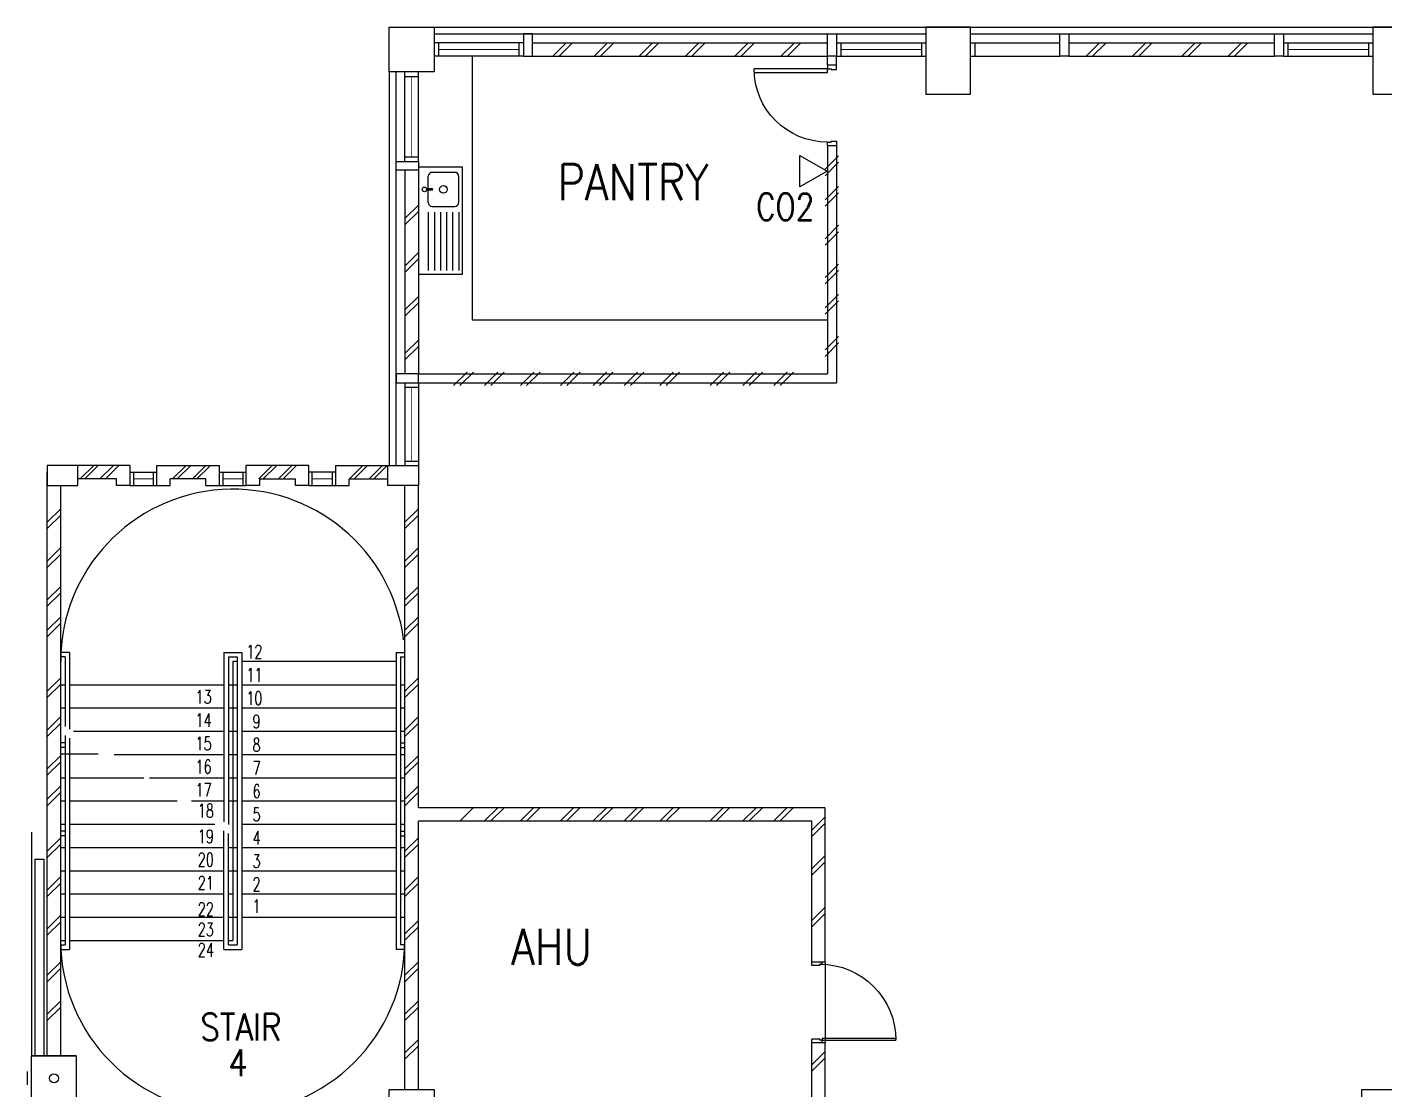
# Model space of a CAD drawing. Header units: feet. Extents: x 1670660 to 1747348, y -842699 to -759674.
# Drawn here: x 1670660 to 1685844, y -776553 to -764674 of the extents above; entities that cross this region are included whole.
import ezdxf
from ezdxf.enums import TextEntityAlignment as Align

# ---------------------------------------------------------------- set-up
doc = ezdxf.new("R2010")
doc.units = ezdxf.units.FT
doc.header["$LTSCALE"] = 13
doc.header["$MEASUREMENT"] = 0
doc.layers.get('0').update_dxf_attribs({"linetype": 'CONTINUOUS'})
for name, color, linetype in [('-FF', 240, 'CONTINUOUS'), ('BTH-FX', 5, 'CONTINUOUS'), ('COL', 3, 'CONTINUOUS'), ('DR', 7, 'CONTINUOUS'), ('extension', 1, 'CONTINUOUS'), ('H', 1, 'CONTINUOUS'), ('hatch', 7, 'CONTINUOUS'), ('LINE', 7, 'CONTINUOUS'), ('partition', 7, 'CONTINUOUS'), ('PL', 5, 'CONTINUOUS'), ('RWDP', 145, 'CONTINUOUS'), ('stair', 7, 'CONTINUOUS'), ('T50', 4, 'CONTINUOUS'), ('WALL', 2, 'CONTINUOUS'), ('WIN', 5, 'CONTINUOUS')]:
    doc.layers.add(name, color=color, linetype=linetype)
doc.styles.add('ROMANS', font='romans')

# ---------------------------------------------------------------- blocks, each defined once
blk = doc.blocks.new('SINK-SGL')
at = {"layer": 'BTH-FX', "color": 7}
for p, q in [((0, 493), (0, 0)), ((1200, 493), (1200, 0)), ((695, 382), (42, 382)), ((695, 314), (42, 314)), ((758, 340), (758, 85)), ((801, 382), (940, 382)), ((940, 340), (940, 401)), ((957, 340), (957, 401)), ((957, 382), (1097, 382)), ((1140, 340), (1140, 85)), ((695, 246), (42, 246)), ((695, 178), (42, 178)), ((0, 0), (1200, 0)), ((695, 110), (42, 110)), ((695, 42), (42, 42)), ((801, 42), (1097, 42))]:
    blk.add_line(p, q, dxfattribs=at)
for centre, radius in [((949, 425), 25.5), ((949, 213), 42.5)]:
    blk.add_circle(centre, radius, dxfattribs=at)
for centre, radius, start, end in [((801, 340), 42.5, 90, 180), ((949, 340), 8.5, 180, 0), ((1097, 340), 42.5, 0, 90), ((801, 85), 42.5, 180, 270), ((1097, 85), 42.5, 270, 0)]:
    blk.add_arc(centre, radius, start, end, dxfattribs=at)
blk = doc.blocks.new('d900-1b1')
at = {"layer": 'DR'}
for p, q in [((40, 100), (40, 920)), ((80, 919), (80, 100)), ((0, 0), (0, 100)), ((0, 100), (40, 100)), ((50, 0), (0, 0)), ((80, 100), (40, 100)), ((40, 100), (40, 60)), ((40, 60), (50, 60)), ((50, 60), (50, 0)), ((860, 60), (850, 60)), ((850, 60), (850, 0)), ((850, 0), (900, 0)), ((860, 100), (860, 60)), ((900, 100), (860, 100)), ((900, 0), (900, 100))]:
    blk.add_line(p, q, dxfattribs=at)
blk.add_arc((40, 100), 820, 0, 90, dxfattribs=at)
blk = doc.blocks.new('DR900')
at = {"layer": 'DR', "color": 7}
for p, q in [((25, 940), (50, 940)), ((25, 115), (25, 940)), ((50, 115), (50, 940)), ((0, 115), (25, 115)), ((0, 0), (38, 0)), ((50, 115), (25, 115)), ((25, 115), (25, 90)), ((25, 90), (38, 90)), ((38, 90), (38, 0)), ((862, 90), (875, 90)), ((862, 90), (862, 0)), ((862, 0), (900, 0)), ((875, 115), (900, 115)), ((875, 115), (875, 90))]:
    blk.add_line(p, q, dxfattribs=at)
blk.add_arc((25, 90), 850, 0, 90, dxfattribs=at)
blk = doc.blocks.new('CO2')
at = {"layer": '-FF'}
blk.add_lwpolyline([(-306, -176), (-306, 176), (0, 0)], close=True, dxfattribs=at)

msp = doc.modelspace()

# ---------------------------------------------------------------- linework, layer by layer
at = {"color": 0}
for p, q in [((1675210.2, -764749.1), (1680710.2, -764749.1)), ((1681210.2, -764749.1), (1685710.2, -764749.1)), ((1675635.2, -764999.1), (1675635.2, -767945.5)), ((1674785.2, -769574.1), (1674785.2, -765174.1)), ((1675635.2, -767945.5), (1679610.2, -767945.5))]:
    msp.add_line(p, q, dxfattribs=at)
at = {"layer": 'COL', "color": 0}
for q in [(1670710.2, -776174.1), (1671210.2, -776174.1)]:
    msp.add_line((1671210.2, -776174.1), q, dxfattribs=at)
for points in [[(1674710.2, -764674.1), (1675210.2, -764674.1), (1675210.2, -765174.1), (1674710.2, -765174.1)], [(1680710.2, -764674.1), (1680710.2, -765424.1), (1681210.2, -765424.1), (1681210.2, -764674.1)], [(1685710.2, -764674.1), (1685710.2, -765424.1), (1686210.2, -765424.1), (1686210.2, -764674.1)], [(1671228.2, -769574.1), (1670885.2, -769574.1), (1670885.2, -769799.1), (1671228.2, -769799.1)], [(1674692.2, -769574.1), (1675035.2, -769574.1), (1675035.2, -769799.1), (1674692.2, -769799.1)], [(1670710.2, -776174.1), (1671210.2, -776174.1), (1671210.2, -776674.1), (1670710.2, -776674.1)], [(1674710.2, -776549.1), (1675210.2, -776549.1), (1675210.2, -777299.1), (1674710.2, -777299.1)], [(1685585.2, -776549.1), (1686335.2, -776549.1), (1686335.2, -777299.1), (1685585.2, -777299.1)]]:
    msp.add_lwpolyline(points, close=True, dxfattribs=at)
at = {"layer": 'extension', "color": 0}
for p, q in [((1670710.2, -773674.1), (1670710.2, -776174.1)), ((1670747.7, -773974.1), (1670847.7, -773974.1)), ((1670747.7, -773974.1), (1670747.7, -776174.1)), ((1670847.7, -773974.1), (1670847.7, -776174.1))]:
    msp.add_line(p, q, dxfattribs=at)
at = {"layer": 'H', "color": 0}
for p, q in [((1675579.7, -768529.8), (1675429.7, -768679.8)), ((1675650.4, -768529.8), (1675500.4, -768679.8)), ((1675924.9, -768529.8), (1675774.9, -768679.8)), ((1675995.6, -768529.8), (1675845.6, -768679.8)), ((1676325.7, -768529.8), (1676175.7, -768679.8)), ((1676396.4, -768529.8), (1676246.4, -768679.8)), ((1676773.9, -768529.8), (1676623.9, -768679.8)), ((1676844.6, -768529.8), (1676694.6, -768679.8)), ((1677140, -768529.8), (1676990, -768679.8)), ((1677210.7, -768529.8), (1677060.7, -768679.8)), ((1677485.2, -768529.8), (1677335.2, -768679.8)), ((1677555.9, -768529.8), (1677405.9, -768679.8)), ((1677886, -768529.8), (1677736, -768679.8)), ((1677956.7, -768529.8), (1677806.7, -768679.8)), ((1678447.7, -768529.8), (1678297.7, -768679.8)), ((1678518.4, -768529.8), (1678368.4, -768679.8)), ((1678813.8, -768529.8), (1678663.8, -768679.8)), ((1678884.5, -768529.8), (1678734.5, -768679.8)), ((1679159, -768529.8), (1679009, -768679.8)), ((1679229.7, -768529.8), (1679079.7, -768679.8)), ((1671254.2, -769724.1), (1671404.2, -769574.1)), ((1671305.9, -769724.1), (1671455.9, -769574.1)), ((1671470.9, -769726.3), (1671620.9, -769576.3)), ((1671532.7, -769726.3), (1671682.7, -769576.3)), ((1672287.4, -769724.1), (1672437.4, -769574.1)), ((1672339, -769724.1), (1672489, -769574.1)), ((1672504.1, -769726.3), (1672654.1, -769576.3)), ((1672555.8, -769726.3), (1672705.8, -769576.3)), ((1673249.9, -769724.1), (1673399.9, -769574.1)), ((1673301.5, -769724.1), (1673451.5, -769574.1)), ((1673466.6, -769726.3), (1673616.6, -769576.3)), ((1673518.3, -769726.3), (1673668.3, -769576.3)), ((1674264.5, -769724.1), (1674414.5, -769574.1)), ((1674316.2, -769724.1), (1674466.2, -769574.1)), ((1674481.2, -769726.3), (1674631.2, -769576.3)), ((1674532.9, -769726.3), (1674682.9, -769576.3)), ((1675648.3, -773399.1), (1675498.3, -773549.1)), ((1675922.7, -773399.1), (1675772.7, -773549.1)), ((1675993.4, -773399.1), (1675843.4, -773549.1)), ((1676323.6, -773399.1), (1676173.6, -773549.1)), ((1676394.3, -773399.1), (1676244.3, -773549.1)), ((1676771.8, -773399.1), (1676621.8, -773549.1)), ((1676842.5, -773399.1), (1676692.5, -773549.1)), ((1677137.9, -773399.1), (1676987.9, -773549.1)), ((1677208.6, -773399.1), (1677058.6, -773549.1)), ((1677483, -773399.1), (1677333, -773549.1)), ((1677553.7, -773399.1), (1677403.7, -773549.1)), ((1677883.9, -773399.1), (1677733.9, -773549.1)), ((1677954.6, -773399.1), (1677804.6, -773549.1)), ((1678445.6, -773399.1), (1678295.6, -773549.1)), ((1678516.3, -773399.1), (1678366.3, -773549.1)), ((1678811.7, -773399.1), (1678661.7, -773549.1)), ((1678882.4, -773399.1), (1678732.4, -773549.1)), ((1679156.8, -773399.1), (1679006.8, -773549.1)), ((1679227.5, -773399.1), (1679077.5, -773549.1))]:
    msp.add_line(p, q, dxfattribs=at)
at = {"layer": 'hatch', "color": 0}
for p, q in [((1676538, -764999.1), (1676688, -764849.1)), ((1676609.6, -764999.1), (1676759.6, -764849.1)), ((1677000, -764999.1), (1677150, -764849.1)), ((1677071.6, -764999.1), (1677221.6, -764849.1)), ((1677504, -764999.1), (1677654, -764849.1)), ((1677575.6, -764999.1), (1677725.6, -764849.1)), ((1678021, -764999.1), (1678171, -764849.1)), ((1678092.6, -764999.1), (1678242.6, -764849.1)), ((1678573.3, -764999.1), (1678723.3, -764849.1)), ((1678644.9, -764999.1), (1678794.9, -764849.1)), ((1679090.3, -764999.1), (1679240.3, -764849.1)), ((1679161.9, -764999.1), (1679311.9, -764849.1)), ((1682504, -764999.1), (1682654, -764849.1)), ((1682575.6, -764999.1), (1682725.6, -764849.1)), ((1683021, -764999.1), (1683171, -764849.1)), ((1683092.6, -764999.1), (1683242.6, -764849.1)), ((1683573.3, -764999.1), (1683723.3, -764849.1)), ((1683644.9, -764999.1), (1683794.9, -764849.1)), ((1684090.3, -764999.1), (1684240.3, -764849.1)), ((1684161.9, -764999.1), (1684311.9, -764849.1)), ((1679734.6, -766112.7), (1679584.6, -766262.7)), ((1679734.6, -766184.3), (1679584.6, -766334.3)), ((1679734.6, -766453.5), (1679584.6, -766603.5)), ((1679734.6, -766525.1), (1679584.6, -766675.1)), ((1675035.2, -766662.2), (1674885.2, -766812.2)), ((1675035.2, -766733.8), (1674885.2, -766883.8)), ((1679734.6, -766888.7), (1679584.6, -767038.7)), ((1679734.6, -766960.4), (1679584.6, -767110.4)), ((1675035.2, -767194), (1674885.2, -767344)), ((1675035.2, -767265.6), (1674885.2, -767415.6)), ((1679734.6, -767321.7), (1679584.6, -767471.7)), ((1679734.6, -767393.3), (1679584.6, -767543.3)), ((1679734.6, -767662.4), (1679584.6, -767812.4)), ((1675035.2, -767683.2), (1674885.2, -767833.2)), ((1675035.2, -767754.9), (1674885.2, -767904.9)), ((1679734.6, -767734.1), (1679584.6, -767884.1)), ((1679734.6, -768132.8), (1679584.6, -768282.8)), ((1675035.2, -768172.5), (1674885.2, -768322.5)), ((1675035.2, -768244.1), (1674885.2, -768394.1)), ((1679734.6, -768204.4), (1679584.6, -768354.4)), ((1671035.2, -770058.6), (1670885.2, -770208.6)), ((1675035.2, -770058.6), (1674885.2, -770208.6)), ((1671035.2, -770130.2), (1670885.2, -770280.2)), ((1675035.2, -770130.2), (1674885.2, -770280.2)), ((1671035.2, -770492.6), (1670885.2, -770642.6)), ((1675035.2, -770492.6), (1674885.2, -770642.6)), ((1671035.2, -770564.2), (1670885.2, -770714.2)), ((1675035.2, -770564.2), (1674885.2, -770714.2)), ((1671035.2, -770925.5), (1670885.2, -771075.5)), ((1671035.2, -770997.1), (1670885.2, -771147.1)), ((1675035.2, -770925.5), (1674885.2, -771075.5)), ((1675035.2, -770997.1), (1674885.2, -771147.1)), ((1671035.2, -771266.3), (1670885.2, -771416.3)), ((1675035.2, -771266.3), (1674885.2, -771416.3)), ((1671035.2, -771337.9), (1670885.2, -771487.9)), ((1675035.2, -771337.9), (1674885.2, -771487.9)), ((1671035.2, -771947.6), (1670885.2, -772097.6)), ((1671035.2, -772019.2), (1670885.2, -772169.2)), ((1675035.2, -771947.6), (1674885.2, -772097.6)), ((1675035.2, -772019.2), (1674885.2, -772169.2)), ((1671035.2, -772381.6), (1670885.2, -772531.6)), ((1675035.2, -772381.6), (1674885.2, -772531.6)), ((1671035.2, -772453.2), (1670885.2, -772603.2)), ((1675035.2, -772453.2), (1674885.2, -772603.2)), ((1671035.2, -772814.5), (1670885.2, -772964.5)), ((1675035.2, -772814.5), (1674885.2, -772964.5)), ((1671035.2, -772886.1), (1670885.2, -773036.1)), ((1675035.2, -772886.1), (1674885.2, -773036.1)), ((1671035.2, -773155.3), (1670885.2, -773305.3)), ((1671035.2, -773226.9), (1670885.2, -773376.9)), ((1675035.2, -773155.3), (1674885.2, -773305.3)), ((1675035.2, -773226.9), (1674885.2, -773376.9)), ((1679585.2, -773499.7), (1679435.2, -773649.7)), ((1679585.2, -773571.3), (1679435.2, -773721.3)), ((1671035.2, -773735.6), (1670885.2, -773885.6)), ((1675035.2, -773735.6), (1674885.2, -773885.6)), ((1671035.2, -773807.2), (1670885.2, -773957.2)), ((1675035.2, -773807.2), (1674885.2, -773957.2)), ((1679585.2, -773932.6), (1679435.2, -774082.6)), ((1679585.2, -774004.2), (1679435.2, -774154.2)), ((1671035.2, -774169.6), (1670885.2, -774319.6)), ((1675035.2, -774169.6), (1674885.2, -774319.6)), ((1671035.2, -774241.2), (1670885.2, -774391.2)), ((1675035.2, -774241.2), (1674885.2, -774391.2)), ((1679585.2, -774509.9), (1679435.2, -774659.9)), ((1671035.2, -774602.5), (1670885.2, -774752.5)), ((1675035.2, -774658.6), (1674885.2, -774808.6)), ((1679585.2, -774581.6), (1679435.2, -774731.6)), ((1671035.2, -774674.1), (1670885.2, -774824.1)), ((1675035.2, -774730.2), (1674885.2, -774880.2)), ((1671035.2, -775122.6), (1670885.2, -775272.6)), ((1671035.2, -775194.2), (1670885.2, -775344.2)), ((1675035.2, -775122.6), (1674885.2, -775272.6)), ((1675035.2, -775194.2), (1674885.2, -775344.2)), ((1671035.2, -775556.6), (1670885.2, -775706.6)), ((1675035.2, -775556.6), (1674885.2, -775706.6)), ((1671035.2, -775628.2), (1670885.2, -775778.2)), ((1675035.2, -775628.2), (1674885.2, -775778.2)), ((1675035.2, -775989.5), (1674885.2, -776139.5)), ((1675035.2, -776061.1), (1674885.2, -776211.1)), ((1679585.2, -776124.7), (1679435.2, -776274.7)), ((1679585.2, -776196.3), (1679435.2, -776346.3))]:
    msp.add_line(p, q, dxfattribs=at)
at = {"layer": 'LINE', "color": 0}
for p, q in [((1675210.2, -764674.1), (1700710.2, -764674.1)), ((1674710.2, -765174.1), (1674710.2, -769574.1)), ((1679435.2, -776024.1), (1679585.2, -776024.1))]:
    msp.add_line(p, q, dxfattribs=at)
msp.add_lwpolyline([(1679435.2, -775124.1), (1679585.2, -775124.1), (1679585.2, -776024.1)], dxfattribs=at)
at = {"layer": 'partition', "color": 0}
for p, q in [((1679610.2, -765099.1), (1679610.2, -764999.1)), ((1679710.2, -765099.1), (1679710.2, -764999.1)), ((1679610.2, -765999.1), (1679610.2, -768549.1)), ((1679710.2, -765999.1), (1679710.2, -768649.1)), ((1675035.2, -768549.1), (1679610.2, -768549.1)), ((1675035.2, -768649.1), (1679710.2, -768649.1))]:
    msp.add_line(p, q, dxfattribs=at)
at = {"layer": 'PL', "color": 0}
for p, q in [((1671810.2, -769649.1), (1672110.2, -769649.1)), ((1671848.2, -769649.1), (1671848.2, -769799.1)), ((1672810.2, -769649.1), (1673110.2, -769649.1)), ((1672848.2, -769649.1), (1672848.2, -769799.1)), ((1673072.2, -769649.1), (1673072.2, -769799.1)), ((1674110.2, -769649.1), (1673810.2, -769649.1)), ((1674072.2, -769649.1), (1674072.2, -769799.1)), ((1671810.2, -769799.1), (1672110.2, -769799.1)), ((1672810.2, -769799.1), (1673110.2, -769799.1)), ((1674110.2, -769800.5), (1673810.2, -769800.5))]:
    msp.add_line(p, q, dxfattribs=at)
at = {"layer": 'RWDP', "color": 0}
msp.add_circle((1670960.2, -776424.1), 50, dxfattribs=at)
at = {"layer": 'stair', "color": 0}
for p, q in [((1671135.2, -771664.1), (1671035.2, -771664.1)), ((1671085.2, -771714.1), (1671035.2, -771714.1)), ((1671085.2, -771714.1), (1671085.2, -772491.7)), ((1671135.2, -771664.1), (1671135.2, -772520.2)), ((1672860.2, -771664.1), (1672860.2, -773556.4)), ((1672860.2, -771664.1), (1673060.2, -771664.1)), ((1672910.2, -771714.1), (1672910.2, -773588.4)), ((1672910.2, -771714.1), (1673010.2, -771714.1)), ((1672960.2, -771764.1), (1672960.2, -773563.4)), ((1672960.2, -771764.1), (1672960.2, -774884.1)), ((1673010.2, -771764.1), (1672960.2, -771764.1)), ((1673010.2, -771714.1), (1673010.2, -774934.1)), ((1673060.2, -771664.1), (1673060.2, -774984.1)), ((1674785.2, -771764.1), (1673060.2, -771764.1)), ((1674785.2, -771664.1), (1674785.2, -774984.1)), ((1674785.2, -771664.1), (1674885.2, -771664.1)), ((1674835.2, -771714.1), (1674835.2, -774934.1)), ((1674835.2, -771714.1), (1674885.2, -771714.1)), ((1671035.2, -772024.1), (1671085.2, -772024.1)), ((1671135.2, -772024.1), (1672860.2, -772024.1)), ((1672910.2, -772024.1), (1672960.2, -772024.1)), ((1672910.2, -772024.1), (1672960.2, -772024.1)), ((1672960.2, -772024.1), (1673010.2, -772024.1)), ((1673060.2, -772024.1), (1674785.2, -772024.1)), ((1674835.2, -772024.1), (1674885.2, -772024.1)), ((1671035.2, -772284.1), (1671085.2, -772284.1)), ((1671135.2, -772284.1), (1672860.2, -772284.1)), ((1672910.2, -772284.1), (1672960.2, -772284.1)), ((1672910.2, -772284.1), (1672960.2, -772284.1)), ((1672960.2, -772284.1), (1673010.2, -772284.1)), ((1673060.2, -772284.1), (1674785.2, -772284.1)), ((1674835.2, -772284.1), (1674885.2, -772284.1)), ((1671085.2, -772675.8), (1671035.2, -772675.8)), ((1671085.2, -772592.2), (1671085.2, -774934.1)), ((1671135.2, -772620.8), (1671135.2, -774984.1)), ((1671177, -772544.1), (1672860.2, -772544.1)), ((1672910.2, -772544.1), (1672960.2, -772544.1)), ((1672910.2, -772544.1), (1672960.2, -772544.1)), ((1672960.2, -772544.1), (1673010.2, -772544.1)), ((1673060.2, -772544.1), (1674785.2, -772544.1)), ((1674835.2, -772544.1), (1674885.2, -772544.1)), ((1674835.2, -772675.8), (1674885.2, -772675.8)), ((1671085.2, -772725.8), (1671035.2, -772725.8)), ((1671035.2, -772796.6), (1671455.9, -772796.6)), ((1671631.8, -772804.1), (1672860.2, -772804.1)), ((1672910.2, -772804.1), (1672960.2, -772804.1)), ((1672910.2, -772804.1), (1672960.2, -772804.1)), ((1672960.2, -772804.1), (1673010.2, -772804.1)), ((1673060.2, -772804.1), (1674785.2, -772804.1)), ((1674835.2, -772725.8), (1674885.2, -772725.8)), ((1674835.2, -772804.1), (1674885.2, -772804.1)), ((1671035.2, -773064.1), (1671085.2, -773064.1)), ((1671135.2, -773064.1), (1671966.3, -773064.1)), ((1672028.3, -773064.1), (1672860.2, -773064.1)), ((1672910.2, -773064.1), (1672960.2, -773064.1)), ((1672910.2, -773064.1), (1672960.2, -773064.1)), ((1672960.2, -773064.1), (1673010.2, -773064.1)), ((1673060.2, -773064.1), (1674785.2, -773064.1)), ((1674835.2, -773064.1), (1674885.2, -773064.1)), ((1671035.2, -773324.1), (1671085.2, -773324.1)), ((1671135.2, -773324.1), (1672338.3, -773324.1)), ((1672496.7, -773324.1), (1672860.2, -773324.1)), ((1672910.2, -773324.1), (1672955.9, -773324.1)), ((1672910.2, -773324.1), (1672960.2, -773324.1)), ((1672960.2, -773324.1), (1673010.2, -773324.1)), ((1673060.2, -773324.1), (1674785.2, -773324.1)), ((1674835.2, -773324.1), (1674885.2, -773324.1)), ((1671035.2, -773584.1), (1671085.2, -773584.1)), ((1671135.2, -773584.1), (1672757.6, -773584.1)), ((1673060.2, -773584.1), (1674785.2, -773584.1)), ((1674835.2, -773584.1), (1674885.2, -773584.1)), ((1671085.2, -773662.4), (1671035.2, -773662.4)), ((1671085.2, -773712.4), (1671035.2, -773712.4)), ((1672860.2, -774984.1), (1672860.2, -773657.1)), ((1672910.2, -774934.1), (1672910.2, -773689)), ((1674835.2, -773662.4), (1674885.2, -773662.4)), ((1674835.2, -773712.4), (1674885.2, -773712.4)), ((1671035.2, -773844.1), (1671085.2, -773844.1)), ((1671135.2, -773844.1), (1672860.2, -773844.1)), ((1672910.2, -773844.1), (1672960.2, -773844.1)), ((1672960.2, -773844.1), (1673010.2, -773844.1)), ((1672960.2, -773844.1), (1673010.2, -773844.1)), ((1673060.2, -773844.1), (1674785.2, -773844.1)), ((1674835.2, -773844.1), (1674885.2, -773844.1)), ((1671035.2, -774104.1), (1671085.2, -774104.1)), ((1671135.2, -774104.1), (1672860.2, -774104.1)), ((1672910.2, -774104.1), (1672960.2, -774104.1)), ((1672960.2, -774104.1), (1673010.2, -774104.1)), ((1672960.2, -774104.1), (1673010.2, -774104.1)), ((1673060.2, -774104.1), (1674785.2, -774104.1)), ((1674835.2, -774104.1), (1674885.2, -774104.1)), ((1671035.2, -774364.1), (1671085.2, -774364.1)), ((1671135.2, -774364.1), (1672860.2, -774364.1)), ((1672910.2, -774364.1), (1672960.2, -774364.1)), ((1673060.2, -774364.1), (1674785.2, -774364.1)), ((1674835.2, -774364.1), (1674885.2, -774364.1)), ((1671035.2, -774624.1), (1671085.2, -774624.1)), ((1671135.2, -774624.1), (1672860.2, -774624.1)), ((1672910.2, -774624.1), (1672960.2, -774624.1)), ((1672960.2, -774624.1), (1673010.2, -774624.1)), ((1673060.2, -774624.1), (1674785.2, -774624.1)), ((1674835.2, -774624.1), (1674885.2, -774624.1)), ((1671035.2, -774884.1), (1671085.2, -774884.1)), ((1671035.2, -774934.1), (1671085.2, -774934.1)), ((1671135.2, -774884.1), (1672860.2, -774884.1)), ((1672910.2, -774884.1), (1672960.2, -774884.1)), ((1672910.2, -774934.1), (1673010.2, -774934.1)), ((1674885.2, -774934.1), (1674835.2, -774934.1)), ((1671035.2, -774984.1), (1671135.2, -774984.1)), ((1672860.2, -774984.1), (1673060.2, -774984.1)), ((1674885.2, -774984.1), (1674785.2, -774984.1))]:
    msp.add_line(p, q, dxfattribs=at)
for centre, start, end in [((1672960.2, -771764.1), 7.16198, 180), ((1672959.2, -774884.1), 180, 0)]:
    msp.add_arc(centre, 1925, start, end, dxfattribs=at)
at = {"layer": 'WALL', "color": 0}
for p, q in [((1674885.2, -766274.1), (1674885.2, -768549.1)), ((1675035.2, -766274.1), (1675035.2, -768549.1)), ((1670885.2, -776174.1), (1670885.2, -769649.1)), ((1671810.2, -769574.1), (1671228.2, -769574.1)), ((1671810.2, -769574.1), (1671810.2, -769799.1)), ((1672110.2, -769574.1), (1672810.2, -769574.1)), ((1672110.2, -769799.1), (1672110.2, -769574.1)), ((1673810.2, -769574.1), (1673110.2, -769574.1)), ((1673810.2, -769799.1), (1673810.2, -769574.1)), ((1674110.2, -769574.1), (1674110.2, -769799.1)), ((1674110.2, -769574.1), (1674692.2, -769574.1)), ((1671035.2, -776174.1), (1671035.2, -769799.1)), ((1671660.2, -769799.1), (1671660.2, -769724.1)), ((1671810.2, -769799.1), (1671660.2, -769799.1)), ((1672110.2, -769799.1), (1672260.2, -769799.1)), ((1672660.2, -769724.1), (1672260.2, -769724.1)), ((1672260.2, -769799.1), (1672260.2, -769724.1)), ((1672660.2, -769799.1), (1672660.2, -769724.1)), ((1673260.2, -769724.1), (1673260.2, -769799.1)), ((1673260.2, -769724.1), (1673660.2, -769724.1)), ((1673660.2, -769799.1), (1673660.2, -769724.1)), ((1673810.2, -769799.1), (1673660.2, -769799.1)), ((1674110.2, -769799.1), (1674260.2, -769799.1)), ((1674260.2, -769724.1), (1674692.2, -769724.1)), ((1674260.2, -769799.1), (1674260.2, -769724.1)), ((1674885.2, -776549.1), (1674885.2, -769799.1)), ((1675035.2, -773399.1), (1675035.2, -769799.1)), ((1675035.2, -773399.1), (1675035.2, -770614.1)), ((1674885.2, -776549.1), (1674885.2, -770764.1)), ((1675035.2, -776549.1), (1675035.2, -773549.1)), ((1675035.2, -776549.1), (1675035.2, -773549.1))]:
    msp.add_line(p, q, dxfattribs=at)
for points in [[(1676210.2, -764749.1), (1676210.2, -764999.1), (1676310.2, -764999.1), (1676310.2, -764749.1)], [(1679710.2, -764749.1), (1679710.2, -764999.1), (1679610.2, -764999.1), (1679610.2, -764749.1)], [(1682310.2, -764749.1), (1682310.2, -764999.1), (1682210.2, -764999.1), (1682210.2, -764749.1)], [(1684710.2, -764749.1), (1684710.2, -764999.1), (1684610.2, -764999.1), (1684610.2, -764749.1)], [(1674785.2, -766174.1), (1675035.2, -766174.1), (1675035.2, -766274.1), (1674785.2, -766274.1)], [(1674785.2, -768649.1), (1675035.2, -768649.1), (1675035.2, -768549.1), (1674785.2, -768549.1)]]:
    msp.add_lwpolyline(points, close=True, dxfattribs=at)
for points in [[(1672660.2, -769799.1), (1672810.2, -769799.1), (1672810.2, -769574.1)], [(1673260.2, -769799.1), (1673110.2, -769799.1), (1673110.2, -769574.1)], [(1671660.2, -769724.1), (1671228.2, -769724.1)], [(1679585.2, -775124.1), (1679585.2, -773399.1), (1675035.2, -773399.1)], [(1679435.2, -775124.1), (1679435.2, -773549.1), (1675035.2, -773549.1)], [(1679435.2, -776849.1), (1679435.2, -776024.1)], [(1679585.2, -776849.1), (1679585.2, -776024.1)]]:
    msp.add_lwpolyline(points, dxfattribs=at)
at = {"layer": 'WIN', "color": 0}
for p, q in [((1676210.2, -764849.1), (1675210.2, -764849.1)), ((1675260.2, -764849.1), (1675260.2, -764999.1)), ((1676160.2, -764849.1), (1676160.2, -764999.1)), ((1676310.2, -764849.1), (1679610.2, -764849.1)), ((1679710.2, -764849.1), (1680710.2, -764849.1)), ((1679760.2, -764849.1), (1679760.2, -764999.1)), ((1680660.2, -764849.1), (1680660.2, -764999.1)), ((1681210.2, -764849.1), (1682210.2, -764849.1)), ((1681260.2, -764849.1), (1681260.2, -764999.1)), ((1682310.2, -764849.1), (1684610.2, -764849.1)), ((1684710.2, -764849.1), (1685710.2, -764849.1)), ((1684760.2, -764849.1), (1684760.2, -764999.1)), ((1685660.2, -764849.1), (1685660.2, -764999.1)), ((1676210.2, -764999.1), (1675210.2, -764999.1)), ((1676310.2, -764999.1), (1679610.2, -764999.1)), ((1679710.2, -764999.1), (1680710.2, -764999.1)), ((1681210.2, -764999.1), (1682210.2, -764999.1)), ((1682310.2, -764999.1), (1684610.2, -764999.1)), ((1684710.2, -764999.1), (1685710.2, -764999.1)), ((1674885.2, -766174.1), (1674885.2, -765174.1)), ((1674885.2, -765224.1), (1675035.2, -765224.1)), ((1675035.2, -766174.1), (1675035.2, -765174.1)), ((1674885.2, -766124.1), (1675035.2, -766124.1)), ((1674885.2, -768649.1), (1674885.2, -769574.1)), ((1674885.2, -768699.1), (1675035.2, -768699.1)), ((1675035.2, -768649.1), (1675035.2, -769574.1)), ((1672072.2, -769799.1), (1672072.2, -769649.1)), ((1673848.2, -769799.1), (1673848.2, -769649.1)), ((1674885.2, -769524.1), (1675035.2, -769524.1)), ((1672260.2, -769799.1), (1672260.2, -769724.1)), ((1670660.2, -776349.1), (1670660.2, -776499.1))]:
    msp.add_line(p, q, dxfattribs=at)
at = {"layer": 'WIN', "color": 0, "const_width": 10, "flags": 128}
for points in [[(1676160.2, -764924.1), (1675260.2, -764924.1)], [(1679760.2, -764924.1), (1680660.2, -764924.1)], [(1684760.2, -764924.1), (1685660.2, -764924.1)], [(1674960.2, -766124.1), (1674960.2, -765224.1)], [(1674960.2, -768699.1), (1674960.2, -769524.1)], [(1671848.2, -769724.1), (1672072.2, -769724.1)], [(1672848.2, -769724.1), (1673072.2, -769724.1)], [(1674072.2, -769724.1), (1673848.2, -769724.1)]]:
    msp.add_lwpolyline(points, dxfattribs=at)

# ---------------------------------------------------------------- block references
at = {"layer": '-FF', "color": 0}
msp.add_blockref('CO2', (1679606.2, -766283.7), dxfattribs=at)
at = {"color": 0, "rotation": 90}
msp.add_blockref('SINK-SGL', (1675528.2, -767436.6), dxfattribs=at)
at = {"layer": 'DR', "color": 0, "xscale": -1, "rotation": 90.00000001334021}
msp.add_blockref('d900-1b1', (1679710.2, -765099.1), dxfattribs=at)
at = {"layer": 'LINE', "color": 0, "xscale": -1, "rotation": 270}
msp.add_blockref('DR900', (1679435.2, -776024.1), dxfattribs=at)

# ---------------------------------------------------------------- texts
at = {"layer": '-FF', "color": 0, "style": 'ROMANS', "width": 0.8}
msp.add_text('CO2', height=300, dxfattribs=at).set_placement((1678813.5, -766832.2))
at = {"layer": 'stair', "color": 0, "style": 'ROMANS', "width": 0.7}
for s, p in [('12', (1673111, -771731)), ('11', (1673111, -771991)), ('13', (1672543.1, -772235.4)), ('10', (1673111, -772251)), ('14', (1672543.1, -772495.4)), ('9', (1673181, -772511)), ('15', (1672543.1, -772755.4)), ('8', (1673181, -772771)), ('16', (1672543.1, -773015.4)), ('7', (1673181, -773031)), ('17', (1672543.1, -773275.4)), ('6', (1673181, -773291)), ('18', (1672568.2, -773507.8)), ('5', (1673181, -773551)), ('19', (1672568.2, -773795.4)), ('4', (1673181, -773811)), ('20', (1672568.2, -774055.4)), ('3', (1673181, -774071)), ('21', (1672568.2, -774315.4)), ('2', (1673181, -774331)), ('22', (1672568.2, -774609.8)), ('1', (1673181, -774575)), ('23', (1672568.2, -774835.4)), ('24', (1672568.2, -775064.7))]:
    msp.add_text(s, height=150, dxfattribs=at).set_placement(p)
at = {"layer": 'T50', "color": 0, "style": 'ROMANS', "width": 0.85}
msp.add_text('PANTRY', height=400, dxfattribs=at).set_placement((1677438.1, -766406.7), align=Align.MIDDLE_CENTER)
for s, height, p in [('AHU', 400, (1676075.2, -775154.5)), ('STAIR', 300, (1672596.8, -776000.8)), ('4', 300, (1672908, -776400.7))]:
    msp.add_text(s, height=height, dxfattribs=at).set_placement(p)

doc.saveas('drawing.dxf')
